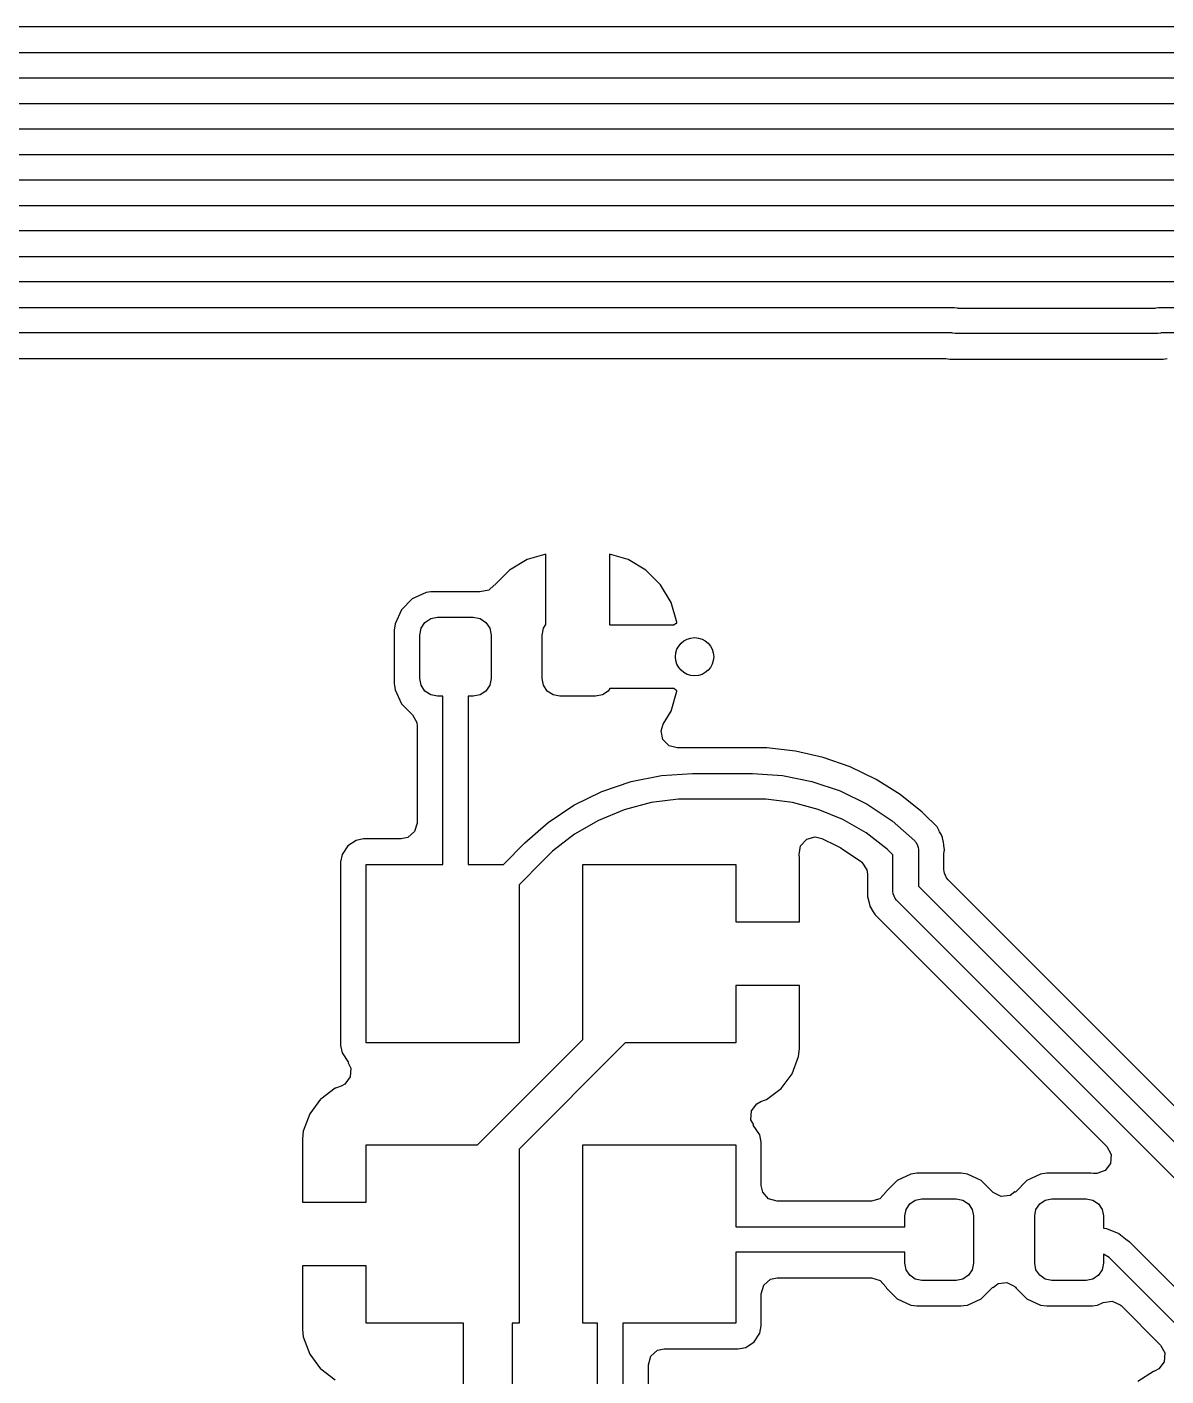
# Model space of a CAD drawing. Extents: x 51 to 261, y -150 to -32.
# Drawn here: x 98.26 to 107.19, y -113.8 to -103.22 of the extents above; entities that cross this region are included whole.
import ezdxf

# ---------------------------------------------------------------- set-up
doc = ezdxf.new("R2010")
doc.units = 0
doc.layers.add('BLACK', color=7, linetype='CONTINUOUS')

msp = doc.modelspace()

# ---------------------------------------------------------------- linework, layer by layer
at = {"layer": 'BLACK', "linetype": 'CONTINUOUS'}
for p, q in [((109.457728, -103.217982), (82.0855, -103.217982)), ((81.761, -103.418482), (109.418168, -103.418482)), ((109.376746, -103.618482), (81.661, -103.618482)), ((80.11, -103.818482), (109.212839, -103.818482)), ((109.051174, -104.018482), (80.01, -104.018482)), ((78.594903, -104.218482), (107.932168, -104.218482)), ((107.890746, -104.418482), (78.553482, -104.418482)), ((78.359903, -104.618482), (107.766482, -104.618482)), ((107.72506, -104.818482), (78.318482, -104.818482)), ((78.194217, -105.018482), (107.576304, -105.018482)), ((107.534882, -105.218482), (78.152796, -105.218482)), ((78.002421, -105.418482), (105.534934, -105.418482)), ((105.534934, -105.418482), (105.554443, -105.420403)), ((105.554443, -105.420403), (105.56084, -105.423053)), ((105.56084, -105.423053), (107.109028, -105.423053)), ((107.109028, -105.423053), (107.115425, -105.420403)), ((107.115425, -105.420403), (107.134934, -105.418482)), ((107.134934, -105.418482), (107.410618, -105.418482)), ((105.513599, -105.618482), (77.961, -105.618482)), ((105.519996, -105.621132), (105.513599, -105.618482)), ((107.156269, -105.618482), (107.149872, -105.621132)), ((107.369196, -105.618482), (107.156269, -105.618482)), ((105.539505, -105.623053), (105.519996, -105.621132)), ((107.130363, -105.623053), (105.539505, -105.623053)), ((107.149872, -105.621132), (107.130363, -105.623053)), ((95.840431, -105.818982), (105.466559, -105.818982)), ((105.466559, -105.818982), (105.498647, -105.823205)), ((105.498647, -105.823205), (105.499943, -105.823553)), ((105.499943, -105.823553), (105.499945, -105.823553)), ((105.499945, -105.823553), (107.169923, -105.823553)), ((107.169923, -105.823553), (107.169925, -105.823553)), ((107.169925, -105.823553), (107.17122, -105.823205)), ((107.17122, -105.823205), (107.203309, -105.818982)), ((102.181277, -107.396533), (102.042096, -107.478844)), ((102.18128, -107.396531), (102.181277, -107.396533)), ((102.327469, -107.354059), (102.18128, -107.396531)), ((102.327471, -107.35406), (102.327469, -107.354059)), ((102.327471, -107.906041), (102.327471, -107.35406)), ((102.827472, -107.354059), (102.827471, -107.35406)), ((102.827471, -107.35406), (102.827471, -107.906041)), ((102.973661, -107.396531), (102.827472, -107.354059)), ((102.973664, -107.396533), (102.973661, -107.396531)), ((103.112845, -107.478844), (102.973664, -107.396533)), ((102.042091, -107.478848), (101.927753, -107.593187)), ((102.042096, -107.478844), (102.042091, -107.478848)), ((103.112854, -107.478851), (103.112845, -107.478844)), ((103.227185, -107.593182), (103.112854, -107.478851)), ((101.921015, -107.597838), (101.878833, -107.63721)), ((101.92297, -107.599354), (101.921015, -107.597838)), ((101.927753, -107.593187), (101.92297, -107.599354)), ((103.227192, -107.593191), (103.227185, -107.593182)), ((103.309502, -107.73237), (103.227192, -107.593191)), ((101.279154, -107.705342), (101.194247, -107.790249)), ((101.38798, -107.654595), (101.279154, -107.705342)), ((101.387982, -107.654595), (101.38798, -107.654595)), ((101.387984, -107.654594), (101.387982, -107.654595)), ((101.425157, -107.649701), (101.387984, -107.654594)), ((101.437576, -107.648066), (101.425157, -107.649701)), ((101.797375, -107.648066), (101.437576, -107.648066)), ((101.807008, -107.649334), (101.797375, -107.648066)), ((101.810089, -107.649701), (101.807008, -107.649334)), ((101.878833, -107.63721), (101.810089, -107.649701)), ((103.354616, -107.887655), (103.309502, -107.73237)), ((101.194247, -107.790249), (101.143498, -107.89908)), ((101.143498, -107.89908), (101.136971, -107.948664)), ((101.337471, -107.988566), (101.348128, -107.93499)), ((101.348128, -107.93499), (101.378476, -107.889571)), ((101.378476, -107.889571), (101.423895, -107.859223)), ((101.423895, -107.859223), (101.477471, -107.848566)), ((101.477471, -107.848566), (101.757471, -107.848566)), ((101.757471, -107.848566), (101.811047, -107.859223)), ((101.811047, -107.859223), (101.856466, -107.889571)), ((101.856466, -107.889571), (101.886814, -107.93499)), ((101.886814, -107.93499), (101.897471, -107.988566)), ((102.297471, -107.988566), (102.308128, -107.93499)), ((102.308128, -107.93499), (102.327471, -107.906041)), ((102.827471, -107.906041), (102.829158, -107.908566)), ((102.829158, -107.908566), (103.332782, -107.908566)), ((103.332782, -107.908566), (103.344471, -107.898758)), ((103.344471, -107.898758), (103.355182, -107.894859)), ((103.355182, -107.894859), (103.354616, -107.887655)), ((101.136971, -107.948664), (101.136971, -108.36846)), ((101.337471, -108.328566), (101.337471, -107.988566)), ((101.897471, -107.988566), (101.897471, -108.328566)), ((102.297471, -108.328566), (102.297471, -107.988566)), ((101.136971, -108.36846), (101.136972, -108.368466)), ((101.136972, -108.368466), (101.143499, -108.418053)), ((101.348128, -108.382142), (101.337471, -108.328566)), ((101.897471, -108.328566), (101.886814, -108.382142)), ((102.308128, -108.382142), (102.297471, -108.328566)), ((101.143499, -108.418053), (101.1435, -108.418055)), ((101.1435, -108.418055), (101.1435, -108.418056)), ((101.1435, -108.418056), (101.194247, -108.526882)), ((101.378476, -108.427561), (101.348128, -108.382142)), ((101.423895, -108.457909), (101.378476, -108.427561)), ((101.477471, -108.468566), (101.423895, -108.457909)), ((101.517471, -108.468566), (101.477471, -108.468566)), ((101.517471, -109.787566), (101.517471, -108.468566)), ((101.757471, -108.468566), (101.717471, -108.468566)), ((101.717471, -108.468566), (101.717471, -109.787566)), ((101.811047, -108.457909), (101.757471, -108.468566)), ((101.856466, -108.427561), (101.811047, -108.457909)), ((101.886814, -108.382142), (101.856466, -108.427561)), ((102.338476, -108.427561), (102.308128, -108.382142)), ((102.383895, -108.457909), (102.338476, -108.427561)), ((102.437471, -108.468566), (102.383895, -108.457909)), ((102.717471, -108.468566), (102.437471, -108.468566)), ((102.771047, -108.457909), (102.717471, -108.468566)), ((102.816466, -108.427561), (102.771047, -108.457909)), ((102.829158, -108.408566), (102.816466, -108.427561)), ((103.332782, -108.408566), (102.829158, -108.408566)), ((103.309504, -108.584756), (103.354615, -108.429484)), ((103.344471, -108.418374), (103.332782, -108.408566)), ((103.355182, -108.422272), (103.344471, -108.418374)), ((103.354615, -108.429484), (103.354616, -108.429478)), ((103.354616, -108.429478), (103.355182, -108.422272)), ((101.194247, -108.526882), (101.280652, -108.613287)), ((101.280652, -108.613287), (101.314137, -108.67461)), ((101.314137, -108.67461), (101.316971, -108.700968)), ((103.232209, -108.739416), (103.24901, -108.687048)), ((103.24901, -108.687048), (103.309502, -108.584761)), ((103.309502, -108.584761), (103.309504, -108.584756)), ((101.316971, -108.700968), (101.316971, -109.463066)), ((103.246006, -108.80791), (103.232209, -108.739416)), ((103.294644, -108.858072), (103.246006, -108.80791)), ((103.35783, -108.872841), (103.294644, -108.858072)), ((103.35783, -108.874052), (103.35783, -108.872841)), ((103.361309, -108.874052), (103.35783, -108.874052)), ((103.476989, -108.874052), (103.361309, -108.874052)), ((103.528317, -108.874052), (103.476989, -108.874052)), ((103.528365, -108.874066), (103.528317, -108.874052)), ((103.892031, -108.874066), (103.528365, -108.874066)), ((103.892043, -108.874065), (103.892031, -108.874066)), ((103.90203, -108.874065), (103.892043, -108.874065)), ((103.902031, -108.874065), (103.90203, -108.874065)), ((103.949621, -108.874065), (103.902031, -108.874065)), ((103.949627, -108.874066), (103.949621, -108.874065)), ((103.989184, -108.874066), (103.949627, -108.874066)), ((103.989185, -108.874066), (103.989184, -108.874066)), ((104.0619, -108.874066), (103.989185, -108.874066)), ((104.285017, -108.899208), (104.0619, -108.874066)), ((104.285027, -108.89921), (104.285017, -108.899208)), ((104.503931, -108.949174), (104.285027, -108.89921)), ((104.50394, -108.949177), (104.503931, -108.949174)), ((104.715873, -109.023336), (104.50394, -108.949177)), ((102.99575, -109.137912), (103.234294, -109.090461)), ((103.234294, -109.090461), (103.47699, -109.074552)), ((103.47699, -109.074552), (103.47699, -109.074566)), ((103.47699, -109.074566), (103.476991, -109.074566)), ((103.476991, -109.074566), (103.949622, -109.074566)), ((103.949622, -109.074566), (103.949623, -109.074566)), ((103.949623, -109.074566), (104.184398, -109.089956)), ((104.184398, -109.089956), (104.415155, -109.135859)), ((104.715887, -109.023342), (104.715873, -109.023336)), ((104.918186, -109.120764), (104.715887, -109.023342)), ((102.547307, -109.323668), (102.765441, -109.216094)), ((102.765441, -109.216094), (102.99575, -109.137912)), ((104.415155, -109.135859), (104.637946, -109.211487)), ((104.637946, -109.211487), (104.848961, -109.315547)), ((104.918187, -109.120765), (104.918186, -109.120764)), ((105.108305, -109.240222), (104.918187, -109.120765)), ((103.15257, -109.302947), (102.942461, -109.359247)), ((103.368231, -109.274553), (103.15257, -109.302947)), ((103.476848, -109.274552), (103.368231, -109.274553)), ((103.476991, -109.274566), (103.476848, -109.274552)), ((103.476992, -109.274566), (103.476991, -109.274566)), ((103.949621, -109.274566), (103.476992, -109.274566)), ((104.054404, -109.274567), (103.949621, -109.274566)), ((104.262177, -109.301923), (104.054404, -109.274567)), ((104.464603, -109.356164), (104.262177, -109.301923)), ((104.848961, -109.315547), (105.044589, -109.44626)), ((105.108314, -109.240228), (105.108305, -109.240222)), ((105.279861, -109.37703), (105.108314, -109.240228)), ((102.345081, -109.458795), (102.547307, -109.323668)), ((102.942461, -109.359247), (102.741498, -109.442491)), ((104.658217, -109.436362), (104.464603, -109.356164)), ((105.283866, -109.380224), (105.279861, -109.37703)), ((105.328213, -109.424571), (105.283866, -109.380224)), ((105.328219, -109.424575), (105.328213, -109.424571)), ((105.363253, -109.459609), (105.328219, -109.424575)), ((101.297286, -109.530105), (101.244482, -109.57586)), ((101.316971, -109.463066), (101.297286, -109.530105)), ((102.162243, -109.619143), (102.345081, -109.458795)), ((102.741498, -109.442491), (102.553121, -109.551254)), ((104.839707, -109.541144), (104.658217, -109.436362)), ((105.044589, -109.44626), (105.221482, -109.601388)), ((105.363258, -109.459613), (105.363253, -109.459609)), ((105.396908, -109.493262), (105.363258, -109.459613)), ((105.396909, -109.493264), (105.396908, -109.493262)), ((105.39691, -109.493265), (105.396909, -109.493264)), ((105.41296, -109.524764), (105.39691, -109.493265)), ((105.413475, -109.525775), (105.41296, -109.524764)), ((105.416565, -109.531467), (105.413475, -109.525775)), ((105.430793, -109.55611), (105.416565, -109.531467)), ((100.839008, -109.598698), (100.772686, -109.643013)), ((100.839009, -109.598697), (100.839008, -109.598698)), ((100.897486, -109.587066), (100.839009, -109.598697)), ((101.192971, -109.587066), (100.897486, -109.587066)), ((101.244482, -109.57586), (101.192971, -109.587066)), ((101.993818, -109.787566), (102.16222, -109.619163)), ((102.16222, -109.619163), (102.162222, -109.619161)), ((102.162222, -109.619161), (102.162224, -109.61916)), ((102.162224, -109.61916), (102.162243, -109.619143)), ((102.553121, -109.551254), (102.380551, -109.683675)), ((104.314004, -109.709645), (104.326408, -109.640885)), ((104.326408, -109.640885), (104.374018, -109.589747)), ((104.374018, -109.589747), (104.441717, -109.572467)), ((104.441717, -109.572467), (104.492135, -109.585175)), ((104.492135, -109.585175), (104.60942, -109.643014)), ((105.005968, -109.668719), (104.839707, -109.541144)), ((105.221482, -109.601388), (105.221482, -109.601387)), ((105.221482, -109.601387), (105.225194, -109.607817)), ((105.225194, -109.607817), (105.233919, -109.616542)), ((105.233919, -109.616542), (105.243282, -109.639146)), ((105.243282, -109.639146), (105.247364, -109.646216)), ((105.430793, -109.556112), (105.430793, -109.55611)), ((105.430794, -109.556113), (105.430793, -109.556112)), ((105.433904, -109.563621), (105.430794, -109.556113)), ((105.434197, -109.563499), (105.433904, -109.563621)), ((105.438774, -109.575425), (105.434197, -109.563499)), ((105.440126, -109.578078), (105.438774, -109.575425)), ((105.44409, -109.603111), (105.440126, -109.578078)), ((105.446791, -109.615817), (105.44409, -109.603111)), ((105.451272, -109.632536), (105.446791, -109.615817)), ((105.451272, -109.638686), (105.451272, -109.632536)), ((105.452798, -109.658085), (105.451272, -109.638686)), ((100.72837, -109.709336), (100.716739, -109.767813)), ((100.728371, -109.709335), (100.72837, -109.709336)), ((100.772686, -109.643013), (100.728371, -109.709335)), ((102.380551, -109.683675), (102.303646, -109.760581)), ((104.317238, -109.739723), (104.314004, -109.709645)), ((104.317239, -109.739738), (104.317238, -109.739723)), ((104.317239, -110.237566), (104.317239, -109.739738)), ((104.60942, -109.643014), (104.64142, -109.658795)), ((104.64142, -109.658795), (104.655466, -109.666904)), ((104.655466, -109.666904), (104.794025, -109.759485)), ((105.050772, -109.713521), (105.005968, -109.668719)), ((105.050772, -109.998613), (105.050772, -109.713521)), ((105.247364, -109.646216), (105.247364, -109.649)), ((105.247364, -109.649), (105.248851, -109.65259)), ((105.248851, -109.65259), (105.250772, -109.672099)), ((105.250772, -109.672099), (105.250772, -109.957191)), ((105.451272, -109.705503), (105.452799, -109.686104)), ((105.451272, -109.82278), (105.451272, -109.705503)), ((105.454576, -109.669305), (105.452798, -109.658085)), ((105.452799, -109.686104), (105.453121, -109.684075)), ((105.453121, -109.684075), (105.454576, -109.674886)), ((105.454576, -109.674886), (105.454576, -109.669305)), ((100.716739, -109.767813), (100.716739, -111.207318)), ((100.917239, -111.187566), (100.917239, -109.787566)), ((100.917239, -109.787566), (101.517471, -109.787566)), ((101.717471, -109.787566), (101.993818, -109.787566)), ((102.303643, -109.760582), (102.117239, -109.946987)), ((102.303646, -109.760581), (102.303643, -109.760582)), ((102.617239, -111.160982), (102.617239, -109.787566)), ((102.617239, -109.787566), (103.817239, -109.787566)), ((103.817239, -109.787566), (103.817239, -110.237566)), ((104.794025, -109.759485), (104.806888, -109.769355)), ((104.806888, -109.769355), (104.808025, -109.770352)), ((104.808025, -109.770352), (104.845453, -109.829351)), ((104.845453, -109.829351), (104.850272, -109.863585)), ((105.454106, -109.849138), (105.451272, -109.82278)), ((105.456169, -109.852917), (105.454106, -109.849138)), ((102.117239, -109.946987), (102.117239, -111.187566)), ((104.850272, -109.863585), (104.850272, -110.038175)), ((105.250772, -109.957191), (108.467147, -113.173566)), ((105.456497, -109.85624), (105.456169, -109.852917)), ((105.471429, -109.892288), (105.456497, -109.85624)), ((105.483865, -109.907442), (105.471429, -109.892288)), ((108.5207, -112.944277), (105.483865, -109.907442)), ((104.850272, -110.038175), (104.863924, -110.089126)), ((105.052693, -110.018122), (105.050772, -109.998613)), ((105.067625, -110.05417), (105.052693, -110.018122)), ((105.080061, -110.069324), (105.067625, -110.05417)), ((104.863924, -110.089126), (104.870751, -110.114603)), ((104.870751, -110.114603), (104.870752, -110.114604)), ((104.870752, -110.114604), (104.896227, -110.158728)), ((104.896227, -110.158728), (104.896228, -110.158729)), ((104.896228, -110.158729), (104.910311, -110.183123)), ((108.355014, -113.344277), (105.080061, -110.069324)), ((103.817239, -110.237566), (104.317239, -110.237566)), ((104.910311, -110.183123), (106.72894, -112.001752)), ((104.317239, -110.737566), (103.817239, -110.737566)), ((103.817239, -110.737566), (103.817239, -111.187566)), ((104.317239, -111.235393), (104.317239, -110.737566)), ((100.716739, -111.207318), (100.72837, -111.265795)), ((102.117239, -111.187566), (100.917239, -111.187566)), ((101.790655, -111.987566), (102.617239, -111.160982)), ((102.949867, -111.187566), (102.117239, -112.020194)), ((103.817239, -111.187566), (102.949867, -111.187566)), ((100.72837, -111.265795), (100.728371, -111.265796)), ((100.728371, -111.265796), (100.779472, -111.342273)), ((104.260593, -111.429652), (104.310835, -111.294945)), ((104.310835, -111.294945), (104.310837, -111.294938)), ((104.310837, -111.294938), (104.317238, -111.23541)), ((104.317238, -111.23541), (104.317239, -111.235393)), ((100.779472, -111.342273), (100.77575, -111.344759)), ((100.77575, -111.344759), (100.797717, -111.384987)), ((100.797717, -111.384987), (100.792733, -111.454679)), ((104.174429, -111.544753), (104.260589, -111.429659)), ((104.260589, -111.429659), (104.260593, -111.429652)), ((100.675145, -111.544215), (100.560051, -111.630375)), ((100.675155, -111.54421), (100.675145, -111.544215)), ((100.719886, -111.527526), (100.675155, -111.54421)), ((100.750861, -111.510612), (100.719886, -111.527526)), ((100.792733, -111.454679), (100.750861, -111.510612)), ((104.059332, -111.630916), (104.174426, -111.544756)), ((104.174426, -111.544756), (104.174429, -111.544753)), ((100.560048, -111.630378), (100.473888, -111.745472)), ((100.560051, -111.630375), (100.560048, -111.630378)), ((103.983616, -111.664519), (104.014594, -111.647604)), ((104.014594, -111.647604), (104.059323, -111.630921)), ((104.059323, -111.630921), (104.059332, -111.630916)), ((100.473884, -111.745479), (100.423642, -111.880186)), ((100.473888, -111.745472), (100.473884, -111.745479)), ((103.93676, -111.790144), (103.941744, -111.720452)), ((103.941744, -111.720452), (103.983616, -111.664519)), ((103.958726, -111.830372), (103.93676, -111.790144)), ((103.955006, -111.832859), (103.958726, -111.830372)), ((104.006106, -111.909335), (103.955006, -111.832859)), ((100.42364, -111.880193), (100.417239, -111.939721)), ((100.417239, -111.939721), (100.417239, -112.437566)), ((100.423642, -111.880186), (100.42364, -111.880193)), ((104.006107, -111.909336), (104.006106, -111.909335)), ((104.017738, -111.967813), (104.006107, -111.909336)), ((104.017739, -111.967815), (104.017738, -111.967813)), ((104.017739, -112.306066), (104.017739, -111.967815)), ((100.917239, -112.437566), (100.917239, -111.987566)), ((100.917239, -111.987566), (101.790655, -111.987566)), ((102.117239, -112.020194), (102.117239, -113.387566)), ((102.617239, -113.387566), (102.617239, -111.987566)), ((102.617239, -111.987566), (103.817239, -111.987566)), ((103.817239, -111.987566), (103.817239, -112.630566)), ((106.72894, -112.001752), (106.762425, -112.063075)), ((106.762425, -112.063075), (106.757441, -112.132767)), ((106.757441, -112.132767), (106.715569, -112.1887)), ((105.082834, -112.266501), (104.999174, -112.350161)), ((105.190067, -112.216497), (105.082834, -112.266501)), ((105.238922, -112.210066), (105.190067, -112.216497)), ((105.238923, -112.210066), (105.238922, -112.210066)), ((105.587555, -112.210066), (105.238923, -112.210066)), ((105.587556, -112.210066), (105.587555, -112.210066)), ((105.636411, -112.216497), (105.587556, -112.210066)), ((105.636412, -112.216498), (105.63641, -112.216497)), ((105.63641, -112.216497), (105.636411, -112.216497)), ((105.743643, -112.266501), (105.636412, -112.216498)), ((105.834975, -112.357833), (105.743643, -112.266501)), ((106.102834, -112.266501), (106.011503, -112.357833)), ((106.210067, -112.216497), (106.102834, -112.266501)), ((106.258922, -112.210066), (106.210067, -112.216497)), ((106.258923, -112.210066), (106.258922, -112.210066)), ((106.607555, -112.210066), (106.258923, -112.210066)), ((106.607558, -112.210066), (106.607555, -112.210066)), ((106.625076, -112.212372), (106.607558, -112.210066)), ((106.650105, -112.213117), (106.625076, -112.212372)), ((106.715569, -112.1887), (106.650105, -112.213117)), ((104.028945, -112.357577), (104.017739, -112.306066)), ((104.0747, -112.410381), (104.028945, -112.357577)), ((104.995299, -112.35847), (104.949129, -112.410909)), ((104.997532, -112.353683), (104.995299, -112.35847)), ((104.999174, -112.350161), (104.997532, -112.353683)), ((105.83514, -112.357667), (105.834975, -112.357833)), ((105.838353, -112.361374), (105.83514, -112.357667)), ((105.900697, -112.392918), (105.838353, -112.361374)), ((105.970197, -112.385749), (105.900697, -112.392918)), ((106.008679, -112.355009), (105.970197, -112.385749)), ((106.011503, -112.357833), (106.008679, -112.355009)), ((100.417239, -112.437566), (100.917239, -112.437566)), ((104.141739, -112.430066), (104.0747, -112.410381)), ((104.882918, -112.430066), (104.141739, -112.430066)), ((104.949129, -112.410909), (104.882918, -112.430066)), ((105.143239, -112.545566), (105.153515, -112.493904)), ((105.153515, -112.493904), (105.18278, -112.450107)), ((105.18278, -112.450107), (105.226577, -112.420842)), ((105.226577, -112.420842), (105.278239, -112.410566)), ((105.278239, -112.410566), (105.548239, -112.410566)), ((105.548239, -112.410566), (105.599901, -112.420842)), ((105.599901, -112.420842), (105.643698, -112.450107)), ((105.643698, -112.450107), (105.672963, -112.493904)), ((105.672963, -112.493904), (105.683239, -112.545566)), ((106.163239, -112.545566), (106.173515, -112.493904)), ((106.173515, -112.493904), (106.20278, -112.450107)), ((106.20278, -112.450107), (106.246577, -112.420842)), ((106.246577, -112.420842), (106.298239, -112.410566)), ((106.298239, -112.410566), (106.568239, -112.410566)), ((106.568239, -112.410566), (106.619901, -112.420842)), ((106.619901, -112.420842), (106.663698, -112.450107)), ((106.663698, -112.450107), (106.692963, -112.493904)), ((106.692963, -112.493904), (106.703239, -112.545566)), ((105.143239, -112.630566), (105.143239, -112.545566)), ((105.683239, -112.545566), (105.683239, -112.915566)), ((106.163239, -112.915566), (106.163239, -112.545566)), ((106.703239, -112.545566), (106.703239, -112.640994)), ((103.817239, -112.630566), (105.143239, -112.630566)), ((106.703239, -112.640994), (106.727497, -112.644186)), ((106.727497, -112.644186), (106.823975, -112.684136)), ((106.823975, -112.684136), (106.889467, -112.734377)), ((106.889467, -112.734377), (106.891664, -112.735287)), ((106.891664, -112.735287), (106.906147, -112.747172)), ((106.906147, -112.747172), (106.906827, -112.747694)), ((106.906827, -112.747694), (106.906808, -112.747713)), ((106.906808, -112.747713), (106.906809, -112.747716)), ((106.906809, -112.747716), (106.906818, -112.747723)), ((106.906818, -112.747723), (107.469057, -113.309962)), ((105.143239, -112.830566), (103.817239, -112.830566)), ((103.817239, -112.830566), (103.817239, -113.387566)), ((105.143239, -112.915566), (105.143239, -112.830566)), ((105.153515, -112.967228), (105.143239, -112.915566)), ((105.683239, -112.915566), (105.672963, -112.967228)), ((106.173515, -112.967228), (106.163239, -112.915566)), ((106.703239, -112.915566), (106.692963, -112.967228)), ((106.746803, -112.870517), (106.703239, -112.845372)), ((106.703239, -112.845372), (106.703239, -112.915566)), ((106.765213, -112.888922), (106.746803, -112.870517)), ((106.765396, -112.889145), (106.765213, -112.888922)), ((107.327635, -113.451384), (106.765396, -112.889145)), ((100.417239, -112.937566), (100.417239, -113.43541)), ((100.917239, -112.937566), (100.417239, -112.937566)), ((100.917239, -113.387566), (100.917239, -112.937566)), ((105.18278, -113.011025), (105.153515, -112.967228)), ((105.226577, -113.04029), (105.18278, -113.011025)), ((105.643698, -113.011025), (105.599901, -113.04029)), ((105.672963, -112.967228), (105.643698, -113.011025)), ((106.20278, -113.011025), (106.173515, -112.967228)), ((106.246577, -113.04029), (106.20278, -113.011025)), ((106.663698, -113.011025), (106.619901, -113.04029)), ((106.692963, -112.967228), (106.663698, -113.011025)), ((104.017739, -113.155066), (104.037424, -113.088027)), ((104.037424, -113.088027), (104.090228, -113.042272)), ((104.090228, -113.042272), (104.141739, -113.031066)), ((104.141739, -113.031066), (104.882918, -113.031066)), ((104.882918, -113.031066), (104.949957, -113.050751)), ((104.949957, -113.050751), (104.995299, -113.102661)), ((104.995299, -113.102661), (104.999174, -113.11097)), ((104.999174, -113.11097), (105.082835, -113.194631)), ((105.278239, -113.050566), (105.226577, -113.04029)), ((105.548239, -113.050566), (105.278239, -113.050566)), ((105.599901, -113.04029), (105.548239, -113.050566)), ((105.743643, -113.194631), (105.827304, -113.11097)), ((105.827304, -113.110969), (105.834975, -113.103299)), ((105.827304, -113.11097), (105.827304, -113.110969)), ((105.834975, -113.103299), (105.837803, -113.106127)), ((105.837803, -113.106127), (105.876216, -113.075409)), ((105.876216, -113.075409), (105.945713, -113.068201)), ((105.945713, -113.068201), (106.008074, -113.099709)), ((106.008074, -113.099709), (106.011332, -113.103469)), ((106.011332, -113.103469), (106.011503, -113.103299)), ((106.011503, -113.103299), (106.019174, -113.11097)), ((106.019174, -113.11097), (106.102835, -113.194631)), ((106.298239, -113.050566), (106.246577, -113.04029)), ((106.568239, -113.050566), (106.298239, -113.050566)), ((106.619901, -113.04029), (106.568239, -113.050566)), ((104.017739, -113.407316), (104.017739, -113.155066)), ((105.082835, -113.194631), (105.190066, -113.244634)), ((105.636412, -113.244634), (105.743643, -113.194631)), ((106.102835, -113.194631), (106.210066, -113.244634)), ((106.656412, -113.244634), (106.70111, -113.22379)), ((106.70111, -113.22379), (106.770185, -113.213299)), ((106.770185, -113.213299), (106.833969, -113.241818)), ((105.190066, -113.244634), (105.238922, -113.251066)), ((105.238922, -113.251066), (105.238923, -113.251066)), ((105.238923, -113.251066), (105.587556, -113.251066)), ((105.587556, -113.251066), (105.607107, -113.248492)), ((105.607107, -113.248492), (105.636412, -113.244634)), ((106.210066, -113.244634), (106.258922, -113.251066)), ((106.258922, -113.251066), (106.258923, -113.251066)), ((106.258923, -113.251066), (106.607556, -113.251066)), ((106.607556, -113.251066), (106.617326, -113.249779)), ((106.617326, -113.249779), (106.656412, -113.244634)), ((106.833969, -113.241818), (106.841194, -113.248492)), ((106.841194, -113.248492), (107.151215, -113.558514)), ((100.417239, -113.43541), (100.42364, -113.494938)), ((101.680971, -113.387566), (100.917239, -113.387566)), ((101.680971, -114.561361), (101.680971, -113.387566)), ((102.117239, -113.387566), (102.061971, -113.387566)), ((102.061971, -113.387566), (102.061971, -114.561361)), ((102.731471, -113.387566), (102.617239, -113.387566)), ((102.731471, -114.551316), (102.731471, -113.387566)), ((103.817239, -113.387566), (102.931471, -113.387566)), ((102.931471, -113.387566), (102.931471, -114.551316)), ((104.006107, -113.465795), (104.017738, -113.407318)), ((104.017738, -113.407318), (104.017739, -113.407316)), ((100.42364, -113.494938), (100.423642, -113.494945)), ((100.423642, -113.494945), (100.473884, -113.629652)), ((103.89547, -113.576433), (103.961791, -113.532118)), ((103.961791, -113.532118), (104.006106, -113.465797)), ((104.006106, -113.465797), (104.006106, -113.465795)), ((104.006106, -113.465795), (104.006107, -113.465795)), ((100.473884, -113.629652), (100.473888, -113.629659)), ((100.473888, -113.629659), (100.560048, -113.744753)), ((103.131971, -113.712066), (103.151656, -113.645027)), ((103.151656, -113.645027), (103.20446, -113.599272)), ((103.20446, -113.599272), (103.255971, -113.588066)), ((103.255971, -113.588066), (103.836989, -113.588066)), ((103.836989, -113.588066), (103.83699, -113.588065)), ((103.83699, -113.588065), (103.851807, -113.585118)), ((103.851807, -113.585118), (103.895468, -113.576434)), ((103.895468, -113.576434), (103.895468, -113.576433)), ((103.895468, -113.576433), (103.89547, -113.576433)), ((107.151215, -113.558514), (107.1847, -113.619837)), ((107.1847, -113.619837), (107.179716, -113.689529)), ((100.560048, -113.744753), (100.560051, -113.744756)), ((100.560051, -113.744756), (100.675145, -113.830916)), ((103.131971, -114.318914), (103.131971, -113.712066)), ((107.094421, -113.766361), (106.973344, -113.844172)), ((107.094425, -113.766359), (107.094421, -113.766361)), ((107.098478, -113.765169), (107.094425, -113.766359)), ((107.137844, -113.745462), (107.098478, -113.765169)), ((107.179716, -113.689529), (107.137844, -113.745462))]:
    msp.add_line(p, q, dxfattribs=at)
at = {"layer": 'BLACK'}
msp.add_circle((103.494471, -108.158566), 0.15, dxfattribs=at)

doc.saveas('drawing.dxf')
